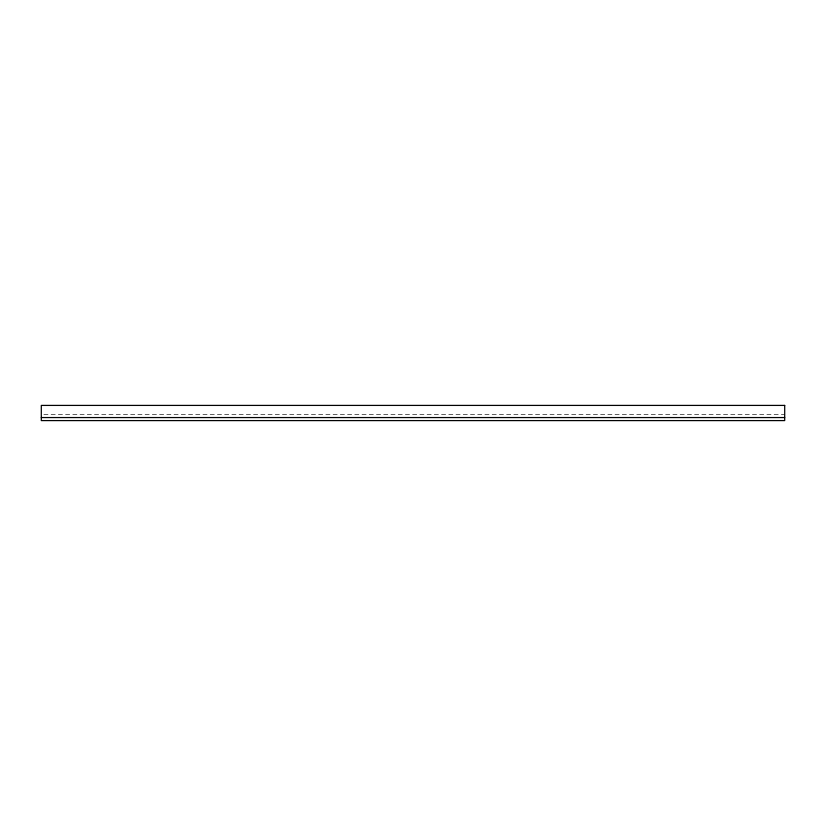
<?xml version="1.0" encoding="UTF-8"?>
<svg xmlns="http://www.w3.org/2000/svg" width="826" height="826" viewBox="0 0 826 826"><rect width="100%" height="100%" fill="white"/><g stroke="black" fill="none" stroke-linecap="round" stroke-linejoin="round"><path stroke-width="0.62" stroke-dasharray="4.13 3.1" d="M43.881 414.518L784.7 414.518"/><path stroke-width="1.24" d="M41.3 417.553L784.7 417.553M784.7 405.411L41.3 405.411L41.3 420.589L784.7 420.589L784.7 405.411"/></g></svg>
